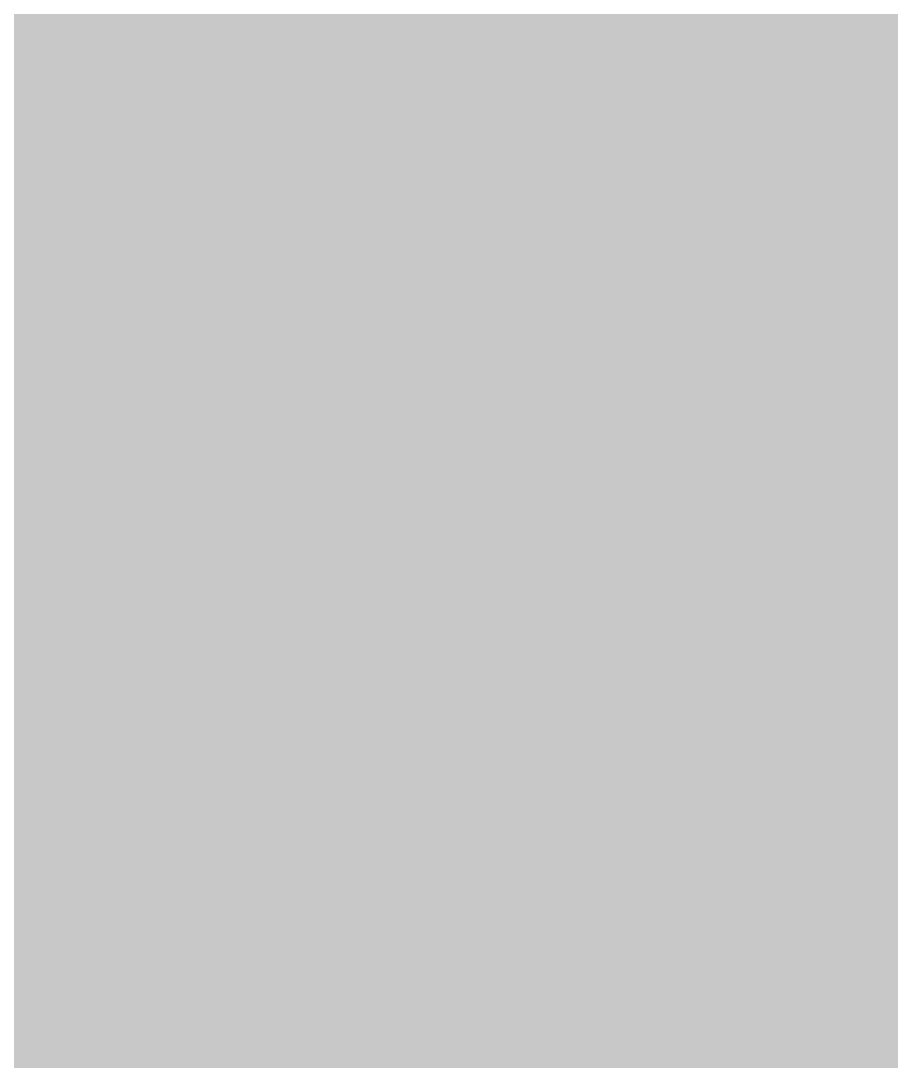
# Model space of a CAD drawing. Header units: millimetres. Extents: x -0.5 to 77.7, y -66.2 to -6.
# Drawn here: x 48.6067 to 48.7085, y -23.6697 to -23.548 of the extents above; entities that cross this region are included whole.
import ezdxf

# ---------------------------------------------------------------- set-up
doc = ezdxf.new("R2010")
doc.units = ezdxf.units.MM
doc.header["$MEASUREMENT"] = 0
for name, color, linetype, true_color in [('Inner1', 7, 'Continuous', 0x999966), ('Inner2', 7, 'Continuous', 0x008000), ('Top-Silkscreen-Layer', 7, 'Continuous', 0xffcc00)]:
    doc.layers.add(name, color=color, linetype=linetype, true_color=true_color)

msp = doc.modelspace()

# ---------------------------------------------------------------- hatches: boundary and pattern name
at = {"layer": 'Inner1'}
msp.add_hatch(color=256, dxfattribs=at).paths.add_polyline_path([(77.23901, -6.45415), (77.23901, -65.68199), (-0.02286, -65.68199), (-0.02286, -6.45415)])
at = {"layer": 'Top-Silkscreen-Layer'}
msp.add_hatch(color=256, dxfattribs=at).paths.add_polyline_path([(48.6281, -23.56388), (48.62348, -23.61461), (48.63886, -23.62373), (48.65098, -23.61462), (48.6531, -23.57137)])

# ---------------------------------------------------------------- linework, layer by layer
at = {"layer": 'Inner2', "const_width": 0.4}
msp.add_lwpolyline([(40.25908, -23.74905), (51.3081, -23.74905)], dxfattribs=at)
at = {"layer": 'Top-Silkscreen-Layer', "const_width": 0.254}
for points in [[(48.8181, -23.22002), (48.83188, -23.29242), (48.8681, -23.2556), (48.8681, -23.2337), (48.85699, -23.22477)], [(48.5071, -23.29154), (48.48738, -23.34358), (48.4581, -23.31185)], [(48.6231, -23.33796), (48.6106, -23.3452), (48.6106, -23.36449), (48.6106, -23.38377), (48.62432, -23.39552), (48.63805, -23.40727), (48.65307, -23.39077), (48.65582, -23.3446)], [(48.51003, -23.40118), (48.52664, -23.42023), (48.51188, -23.44133), (48.46391, -23.44167), (48.449, -23.42092), (48.4648, -23.40193)], [(48.82342, -23.45026), (48.80743, -23.4705), (48.80362, -23.48683), (48.81797, -23.5033), (48.85507, -23.50319), (48.86892, -23.48662), (48.8612, -23.46948), (48.83644, -23.44579)], [(48.6231, -23.4526), (48.60905, -23.478), (48.60751, -23.49618), (48.62279, -23.50524), (48.63808, -23.51431), (48.65058, -23.50491), (48.65226, -23.45525)], [(48.6281, -23.56388), (48.62348, -23.61461), (48.63886, -23.62373), (48.65098, -23.61462), (48.6531, -23.57137)], [(48.82278, -23.56761), (48.8106, -23.57458), (48.8106, -23.59426), (48.8106, -23.61394), (48.82426, -23.62274), (48.83792, -23.63153), (48.85142, -23.61605), (48.86491, -23.60057), (48.85925, -23.58632)], [(48.52001, -23.67407), (48.54827, -23.75111), (48.57214, -23.70488), (48.5706, -23.68405), (48.55559, -23.67401)], [(48.82227, -23.68255), (48.8141, -23.72455), (48.85198, -23.72732), (48.86337, -23.71732), (48.85792, -23.6994)], [(48.61981, -23.69524), (48.61128, -23.71016), (48.61649, -23.71961), (48.6356, -23.72907), (48.65471, -23.71961), (48.65991, -23.71016), (48.65139, -23.69524), (48.6356, -23.68033)], [(48.82278, -23.79696), (48.81608, -23.83913), (48.8561, -23.81532)], [(48.62037, -23.80895), (48.65222, -23.83861), (48.6605, -23.82912), (48.65288, -23.81354)], [(48.5181, -23.79069), (48.50559, -23.79814), (48.50413, -23.82095), (48.50956, -23.85457), (48.51646, -23.86539), (48.5376, -23.86539), (48.57169, -23.82826), (48.57416, -23.80316), (48.5669, -23.79625)]]:
    msp.add_lwpolyline(points, close=True, dxfattribs=at)
for points in [[(48.47106, -23.51117), (48.5053, -23.51145), (48.51366, -23.52607), (48.53961, -23.52435), (48.56555, -23.52263), (48.5737, -23.50279), (48.58185, -23.48295), (48.5772, -23.46765), (48.56032, -23.43918), (48.55567, -23.41081)], [(48.47252, -23.61868), (48.50304, -23.61995), (48.55019, -23.63778), (48.56722, -23.63412), (48.57249, -23.6168), (48.53573, -23.53697), (48.4981, -23.58304), (48.4881, -23.58857), (48.4781, -23.58304)]]:
    msp.add_lwpolyline(points, dxfattribs=at)

doc.saveas('drawing.dxf')
